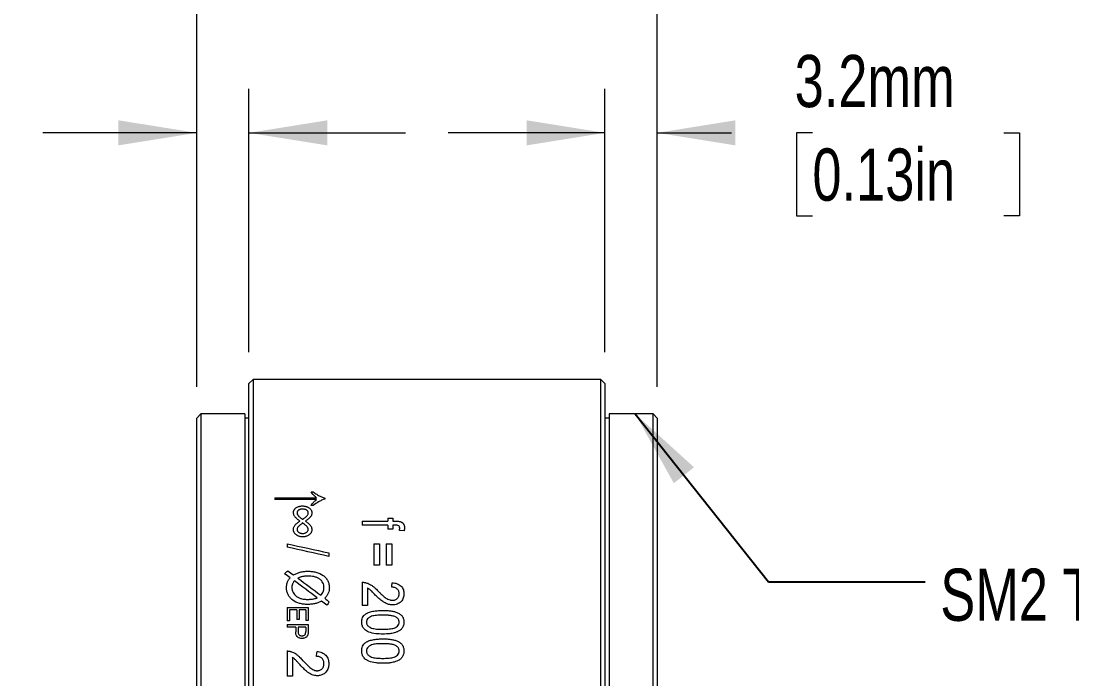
# Model space of a CAD drawing. Header units: millimetres. Extents: x 2 to 278, y 1 to 215.
# Drawn here: x 128.53 to 171.14, y 115.37 to 142.05 of the extents above; entities that cross this region are included whole.
import ezdxf

# ---------------------------------------------------------------- set-up
doc = ezdxf.new("R2010")
doc.units = ezdxf.units.MM
doc.styles.add('SLDTEXTSTYLE0', font='TXT', dxfattribs={"width": 0.75})
doc.dimstyles.new('SLDDIMSTYLE2', dxfattribs={"dimtxt": 2.116667, "dimasz": 3.175, "dimexe": 0, "dimexo": 0.0625, "dimgap": 0.529167, "dimtad": 0, "dimtih": 1, "dimtoh": 1, "dimdec": 1, "dimlfac": 1.5, "dimrnd": 1e-09, "dimzin": 12, "dimdsep": 46, "dimtxsty": 'SLDTEXTSTYLE0', "dimsah": 1, "dimcen": 0.09, "dimadec": 0, "dimazin": 3, "dimtfac": 1, "dimtdec": 1, "dimtmove": 0, "dimatfit": 0, "dimfxl": 1, "dimfrac": 2, "dimtolj": 1, "dimtzin": 12, "dimarcsym": 0})
doc.dimstyles.new('SLDDIMSTYLE3', dxfattribs={"dimtxt": 2.116667, "dimasz": 3.175, "dimexe": 0, "dimexo": 0.0625, "dimgap": 0.529167, "dimtad": 0, "dimtih": 1, "dimtoh": 1, "dimdec": 1, "dimlfac": 1.5, "dimrnd": 1e-09, "dimzin": 4, "dimdsep": 46, "dimtxsty": 'SLDTEXTSTYLE0', "dimsah": 1, "dimcen": 0.09, "dimadec": 0, "dimazin": 1, "dimtfac": 1, "dimtdec": 1, "dimtmove": 0, "dimatfit": 0, "dimfxl": 1, "dimfrac": 2, "dimtolj": 1, "dimtzin": 12, "dimarcsym": 0})
doc.dimstyles.new('SLDDIMSTYLE4', dxfattribs={"dimtxt": 0.18, "dimasz": 3.175, "dimexe": 0, "dimexo": 0.0625, "dimgap": 0, "dimtad": 0, "dimtih": 1, "dimtoh": 1, "dimdec": 0, "dimrnd": 1e-09, "dimzin": 0, "dimdsep": 46, "dimtxsty": 'Standard', "dimsah": 1, "dimcen": 0.09, "dimadec": 0, "dimazin": 0, "dimtfac": 3.175, "dimtdec": 0, "dimtofl": 0, "dimtmove": 0, "dimatfit": 3, "dimfxl": 1, "dimfrac": 2, "dimtolj": 1, "dimtzin": 0, "dimarcsym": 0})

# ---------------------------------------------------------------- blocks, each defined once
blk = doc.blocks.new('_D_3')
at = {"color": 7, "linetype": 'Continuous', "lineweight": 18}
for p, q in [((135.656, 127.223), (135.656, 139.297)), ((137.773, 128.62), (137.773, 139.297)), ((118.385, 137.519), (117.741, 137.519)), ((117.741, 137.519), (117.741, 134.156)), ((126.142, 137.519), (126.786, 137.519)), ((126.786, 137.519), (126.786, 134.156)), ((135.656, 137.519), (129.419, 137.519)), ((137.773, 137.519), (144.123, 137.519)), ((117.741, 134.156), (118.385, 134.156)), ((126.786, 134.156), (126.142, 134.156))]:
    blk.add_line(p, q, dxfattribs=at)
for points in [[(135.656, 137.519), (132.481, 138.027), (132.481, 137.011)], [(137.773, 137.519), (140.948, 137.011), (140.948, 138.027)]]:
    blk.add_solid(points, dxfattribs=at)
at = {"color": 7, "linetype": 'Continuous', "lineweight": 18, "char_height": 2.1167, "attachment_point": 1, "style": 'SLDTEXTSTYLE0'}
for s, insert in [('3.2mm', (117.663, 140.677)), ('0.13in', (118.385, 136.884))]:
    blk.add_mtext(s, dxfattribs=dict(at, insert=insert))
blk = doc.blocks.new('_D_4')
at = {"color": 7, "linetype": 'Continuous', "lineweight": 18}
for p, q in [((152.206, 128.62), (152.206, 139.297)), ((154.323, 127.223), (154.323, 139.297)), ((152.206, 137.519), (145.856, 137.519)), ((154.323, 137.519), (157.34, 137.519)), ((160.617, 137.519), (159.974, 137.519)), ((159.974, 137.519), (159.974, 134.156)), ((168.375, 137.519), (169.018, 137.519)), ((169.018, 137.519), (169.018, 134.156)), ((159.974, 134.156), (160.617, 134.156)), ((169.018, 134.156), (168.375, 134.156))]:
    blk.add_line(p, q, dxfattribs=at)
for points in [[(152.206, 137.519), (149.031, 138.027), (149.031, 137.011)], [(154.323, 137.519), (157.498, 137.011), (157.498, 138.027)]]:
    blk.add_solid(points, dxfattribs=at)
at = {"color": 7, "linetype": 'Continuous', "lineweight": 18, "char_height": 2.1167, "attachment_point": 1, "style": 'SLDTEXTSTYLE0'}
for s, insert in [('3.2mm', (159.896, 140.677)), ('0.13in', (160.617, 136.884))]:
    blk.add_mtext(s, dxfattribs=dict(at, insert=insert))
blk = doc.blocks.new('_D_5')
at = {"color": 7, "linetype": 'Continuous', "lineweight": 18}
for p, q in [((135.656, 127.223), (135.656, 151.297)), ((154.323, 127.223), (154.323, 151.297)), ((135.656, 149.519), (129.306, 149.519)), ((141.111, 149.519), (140.467, 149.519)), ((140.467, 149.519), (140.467, 146.156)), ((148.868, 149.519), (149.512, 149.519)), ((149.512, 149.519), (149.512, 146.156)), ((154.323, 149.519), (160.673, 149.519)), ((140.467, 146.156), (141.111, 146.156)), ((149.512, 146.156), (148.868, 146.156))]:
    blk.add_line(p, q, dxfattribs=at)
for points in [[(135.656, 149.519), (132.481, 150.027), (132.481, 149.011)], [(154.323, 149.519), (157.498, 149.011), (157.498, 150.027)]]:
    blk.add_solid(points, dxfattribs=at)
at = {"color": 7, "linetype": 'Continuous', "lineweight": 18, "char_height": 2.1167, "attachment_point": 1, "style": 'SLDTEXTSTYLE0'}
for s, insert in [('28.0mm', (139.608, 152.677)), ('1.10in', (141.111, 148.884))]:
    blk.add_mtext(s, dxfattribs=dict(at, insert=insert))

msp = doc.modelspace()

# ---------------------------------------------------------------- linework, layer by layer
at = {"color": 7, "linetype": 'Continuous', "lineweight": 18}
for p, q in [((137.942, 127.519), (137.773, 127.35)), ((152.037, 127.519), (137.942, 127.519)), ((137.942, 127.519), (137.942, 90.266)), ((152.206, 127.35), (152.037, 127.519)), ((152.037, 90.266), (152.037, 127.519)), ((137.773, 90.435), (137.773, 127.35)), ((152.206, 127.35), (152.206, 90.435)), ((135.826, 126.122), (135.656, 125.953)), ((137.604, 126.122), (135.826, 126.122)), ((135.826, 126.122), (135.826, 91.663)), ((137.604, 126.122), (137.604, 91.663)), ((154.154, 126.122), (152.376, 126.122)), ((152.376, 126.122), (152.376, 91.663)), ((154.323, 125.953), (154.154, 126.122)), ((154.154, 91.663), (154.154, 126.122)), ((135.656, 91.832), (135.656, 125.953)), ((137.773, 125.953), (137.604, 125.953)), ((152.376, 125.953), (152.206, 125.953)), ((154.323, 125.953), (154.323, 91.832)), ((138.826, 122.725), (140.513, 122.725)), ((138.826, 122.725), (138.826, 122.647)), ((140.29, 122.959), (140.377, 122.959)), ((140.513, 122.647), (138.826, 122.647)), ((140.376, 122.406), (140.288, 122.406)), ((140.85, 122.707), (140.85, 122.671)), ((143.407, 121.897), (143.602, 121.897)), ((143.407, 121.897), (143.407, 121.772)), ((143.602, 121.897), (143.602, 121.772)), ((142.365, 121.772), (143.407, 121.772)), ((142.365, 121.772), (142.365, 121.614)), ((143.407, 121.614), (142.365, 121.614)), ((143.407, 121.614), (143.407, 121.455)), ((143.602, 121.455), (143.407, 121.455)), ((143.602, 121.772), (143.728, 121.772)), ((143.602, 121.614), (143.602, 121.455)), ((143.707, 121.614), (143.602, 121.614)), ((144.059, 121.376), (143.874, 121.399)), ((139.317, 120.857), (139.317, 120.719)), ((142.842, 120.857), (143.06, 120.857)), ((142.842, 120.857), (142.842, 119.988)), ((143.06, 120.857), (143.06, 119.988)), ((143.342, 120.857), (143.559, 120.857)), ((143.342, 120.857), (143.342, 119.988)), ((143.559, 120.857), (143.559, 119.988)), ((141.01, 120.487), (141.01, 120.346)), ((143.06, 119.988), (142.842, 119.988)), ((143.559, 119.988), (143.342, 119.988)), ((142.365, 119.296), (142.365, 118.36)), ((142.582, 119.064), (142.582, 118.36)), ((139.317, 118.277), (140.173, 118.277)), ((139.317, 118.277), (139.317, 117.731)), ((139.416, 118.172), (139.416, 117.731)), ((139.712, 118.172), (139.416, 118.172)), ((139.712, 118.172), (139.712, 117.78)), ((139.811, 118.172), (139.811, 117.78)), ((140.074, 118.172), (139.811, 118.172)), ((140.074, 118.172), (140.074, 117.751)), ((140.173, 118.277), (140.173, 117.751)), ((142.582, 118.36), (142.365, 118.36)), ((139.416, 117.731), (139.317, 117.731)), ((139.811, 117.78), (139.712, 117.78)), ((140.173, 117.751), (140.074, 117.751)), ((139.317, 117.586), (140.173, 117.586)), ((139.317, 117.586), (139.317, 117.479)), ((139.668, 117.479), (139.317, 117.479)), ((139.668, 117.479), (139.668, 117.293)), ((139.767, 117.479), (139.767, 117.295)), ((140.074, 117.479), (139.767, 117.479)), ((140.074, 117.479), (140.074, 117.297)), ((140.173, 117.586), (140.173, 117.307)), ((139.317, 116.51), (139.317, 115.487)), ((139.534, 116.255), (139.534, 115.487)), ((139.534, 115.487), (139.317, 115.487))]:
    msp.add_line(p, q, dxfattribs=at)
for points, knots in [([(140.513, 122.725), (140.487, 122.747), (140.444, 122.784), (140.387, 122.837), (140.34, 122.894), (140.309, 122.935), (140.29, 122.959)], [0, 0, 0, 0, 0.302431, 0.499987, 0.701489, 1, 1, 1, 1]), ([(140.377, 122.959), (140.4, 122.943), (140.447, 122.91), (140.519, 122.863), (140.606, 122.809), (140.694, 122.765), (140.781, 122.729), (140.827, 122.714), (140.85, 122.707)], [0, 0, 0, 0, 0.168983, 0.333397, 0.50008, 0.750001, 0.874997, 1, 1, 1, 1]), ([(139.663, 122.298), (139.654, 122.291), (139.635, 122.276), (139.612, 122.25), (139.594, 122.222), (139.58, 122.192), (139.574, 122.171), (139.571, 122.16)], [0, 0, 0, 0, 0.193757, 0.387627, 0.584701, 0.787929, 1, 1, 1, 1]), ([(139.888, 122.376), (139.874, 122.374), (139.845, 122.371), (139.804, 122.362), (139.759, 122.349), (139.71, 122.329), (139.679, 122.309), (139.663, 122.298)], [0, 0, 0, 0, 0.174492, 0.340674, 0.500236, 0.74815, 1, 1, 1, 1]), ([(139.989, 122.378), (139.982, 122.378), (139.965, 122.379), (139.939, 122.378), (139.912, 122.378), (139.896, 122.377), (139.888, 122.376)], [0, 0, 0, 0, 0.2164431, 0.4999937, 0.7801413, 1, 1, 1, 1]), ([(140.218, 122.304), (140.205, 122.312), (140.18, 122.328), (140.137, 122.347), (140.09, 122.362), (140.041, 122.372), (140.007, 122.376), (139.989, 122.378)], [0, 0, 0, 0, 0.201732, 0.398986, 0.59537, 0.79454, 1, 1, 1, 1]), ([(140.335, 122.129), (140.333, 122.143), (140.328, 122.17), (140.311, 122.207), (140.287, 122.243), (140.257, 122.275), (140.231, 122.294), (140.218, 122.304)], [0, 0, 0, 0, 0.206652, 0.405974, 0.601893, 0.79854, 1, 1, 1, 1]), ([(140.288, 122.406), (140.303, 122.428), (140.333, 122.471), (140.382, 122.53), (140.429, 122.578), (140.471, 122.616), (140.499, 122.637), (140.513, 122.647)], [0, 0, 0, 0, 0.25002, 0.500018, 0.700007, 0.850015, 1, 1, 1, 1]), ([(140.85, 122.671), (140.827, 122.663), (140.781, 122.648), (140.693, 122.611), (140.55, 122.537), (140.446, 122.458), (140.376, 122.406)], [0, 0, 0, 0, 0.125049, 0.250082, 0.500056, 1, 1, 1, 1]), ([(139.571, 122.16), (139.57, 122.155), (139.569, 122.144), (139.568, 122.126), (139.567, 122.109), (139.568, 122.097), (139.569, 122.092)], [0, 0, 0, 0, 0.213683, 0.499991, 0.777753, 1, 1, 1, 1]), ([(139.569, 122.092), (139.571, 122.079), (139.576, 122.053), (139.591, 122.014), (139.617, 121.972), (139.655, 121.926), (139.691, 121.894), (139.71, 121.877)], [0, 0, 0, 0, 0.165121, 0.330908, 0.499966, 0.735956, 1, 1, 1, 1]), ([(139.71, 121.877), (139.723, 121.867), (139.753, 121.842), (139.784, 121.819), (139.802, 121.806)], [0, 0, 0, 0, 0.445869, 1, 1, 1, 1]), ([(139.746, 122.183), (139.742, 122.177), (139.734, 122.165), (139.727, 122.145), (139.723, 122.125), (139.723, 122.112), (139.723, 122.105)], [0, 0, 0, 0, 0.25694, 0.49994, 0.737622, 1, 1, 1, 1]), ([(139.723, 122.105), (139.724, 122.097), (139.725, 122.081), (139.732, 122.059), (139.743, 122.037), (139.752, 122.023), (139.757, 122.015)], [0, 0, 0, 0, 0.2546871, 0.4999421, 0.7376953, 1, 1, 1, 1]), ([(139.785, 122.22), (139.778, 122.215), (139.762, 122.204), (139.752, 122.19), (139.746, 122.183)], [0, 0, 0, 0, 0.5000507, 1, 1, 1, 1]), ([(139.757, 122.015), (139.763, 122.007), (139.775, 121.992), (139.804, 121.962), (139.828, 121.941), (139.845, 121.927)], [0, 0, 0, 0, 0.247908, 0.500015, 1, 1, 1, 1]), ([(139.929, 122.265), (139.915, 122.264), (139.888, 122.262), (139.85, 122.253), (139.815, 122.239), (139.795, 122.227), (139.785, 122.22)], [0, 0, 0, 0, 0.260122, 0.500106, 0.745616, 1, 1, 1, 1]), ([(139.845, 121.927), (139.852, 121.922), (139.869, 121.909), (139.899, 121.887), (139.926, 121.866), (139.945, 121.855), (139.951, 121.851)], [0, 0, 0, 0, 0.20387, 0.500143, 0.855779, 1, 1, 1, 1]), ([(140.17, 122.157), (140.165, 122.165), (140.155, 122.182), (140.134, 122.205), (140.108, 122.225), (140.067, 122.246), (140.007, 122.265), (139.955, 122.265), (139.929, 122.265)], [0, 0, 0, 0, 0.127337, 0.250795, 0.374065, 0.500853, 0.749046, 1, 1, 1, 1]), ([(139.951, 121.851), (139.956, 121.855), (139.975, 121.867), (140.011, 121.894), (140.042, 121.917), (140.06, 121.931)], [0, 0, 0, 0, 0.134944, 0.49997, 1, 1, 1, 1]), ([(140.06, 121.931), (140.074, 121.942), (140.101, 121.964), (140.137, 121.999), (140.165, 122.036), (140.174, 122.064), (140.178, 122.078)], [0, 0, 0, 0, 0.268278, 0.500392, 0.76157, 1, 1, 1, 1]), ([(140.104, 121.809), (140.124, 121.823), (140.159, 121.849), (140.193, 121.876), (140.207, 121.888)], [0, 0, 0, 0, 0.562925, 1, 1, 1, 1]), ([(140.18, 122.108), (140.18, 122.117), (140.18, 122.133), (140.173, 122.149), (140.17, 122.157)], [0, 0, 0, 0, 0.500126, 1, 1, 1, 1]), ([(140.207, 121.888), (140.223, 121.902), (140.252, 121.928), (140.289, 121.971), (140.318, 122.016), (140.328, 122.049), (140.333, 122.065)], [0, 0, 0, 0, 0.264826, 0.500198, 0.753853, 1, 1, 1, 1]), ([(140.333, 122.065), (140.334, 122.069), (140.335, 122.08), (140.336, 122.097), (140.336, 122.114), (140.336, 122.125), (140.335, 122.129)], [0, 0, 0, 0, 0.213721, 0.499991, 0.78113, 1, 1, 1, 1]), ([(139.568, 121.486), (139.567, 121.479), (139.565, 121.464), (139.565, 121.45), (139.565, 121.443)], [0, 0, 0, 0, 0.499735, 1, 1, 1, 1]), ([(139.565, 121.443), (139.565, 121.437), (139.565, 121.422), (139.567, 121.408), (139.568, 121.399)], [0, 0, 0, 0, 0.40024, 1, 1, 1, 1]), ([(139.696, 121.668), (139.68, 121.654), (139.651, 121.627), (139.613, 121.583), (139.584, 121.537), (139.573, 121.503), (139.568, 121.486)], [0, 0, 0, 0, 0.265555, 0.500189, 0.752324, 1, 1, 1, 1]), ([(139.795, 121.745), (139.776, 121.73), (139.742, 121.706), (139.71, 121.679), (139.696, 121.668)], [0, 0, 0, 0, 0.565884, 1, 1, 1, 1]), ([(139.806, 121.589), (139.796, 121.579), (139.776, 121.56), (139.753, 121.53), (139.732, 121.494), (139.718, 121.449), (139.727, 121.415), (139.731, 121.398)], [0, 0, 0, 0, 0.181786, 0.347977, 0.500811, 0.752796, 1, 1, 1, 1]), ([(139.912, 121.672), (139.894, 121.658), (139.866, 121.638), (139.831, 121.61), (139.814, 121.596), (139.806, 121.589)], [0, 0, 0, 0, 0.5000357, 0.7609559, 1, 1, 1, 1]), ([(140.083, 121.598), (140.07, 121.608), (140.042, 121.633), (140.011, 121.656), (139.993, 121.669)], [0, 0, 0, 0, 0.437716, 1, 1, 1, 1]), ([(140.174, 121.45), (140.172, 121.459), (140.169, 121.477), (140.158, 121.503), (140.142, 121.532), (140.117, 121.564), (140.095, 121.586), (140.083, 121.598)], [0, 0, 0, 0, 0.162634, 0.328459, 0.499931, 0.73499, 1, 1, 1, 1]), ([(140.191, 121.676), (140.178, 121.687), (140.148, 121.712), (140.117, 121.735), (140.099, 121.748)], [0, 0, 0, 0, 0.438477, 1, 1, 1, 1]), ([(140.173, 121.419), (140.174, 121.424), (140.175, 121.435), (140.174, 121.445), (140.174, 121.45)], [0, 0, 0, 0, 0.499971, 1, 1, 1, 1]), ([(140.332, 121.458), (140.329, 121.471), (140.324, 121.498), (140.308, 121.538), (140.283, 121.58), (140.245, 121.628), (140.21, 121.659), (140.191, 121.676)], [0, 0, 0, 0, 0.165722, 0.331543, 0.499963, 0.735254, 1, 1, 1, 1]), ([(140.331, 121.392), (140.332, 121.403), (140.334, 121.425), (140.332, 121.447), (140.332, 121.458)], [0, 0, 0, 0, 0.499998, 1, 1, 1, 1]), ([(143.884, 121.489), (143.884, 121.497), (143.884, 121.515), (143.876, 121.55), (143.851, 121.594), (143.791, 121.609), (143.743, 121.614), (143.719, 121.614), (143.707, 121.614)], [0, 0, 0, 0, 0.125846, 0.251594, 0.499707, 0.748382, 0.874149, 1, 1, 1, 1]), ([(143.728, 121.772), (143.758, 121.772), (143.803, 121.771), (143.862, 121.765), (143.891, 121.759), (143.905, 121.755)], [0, 0, 0, 0, 0.500019, 0.750056, 1, 1, 1, 1]), ([(143.874, 121.399), (143.877, 121.414), (143.883, 121.444), (143.884, 121.474), (143.884, 121.489)], [0, 0, 0, 0, 0.500006, 1, 1, 1, 1]), ([(143.905, 121.755), (143.92, 121.75), (143.95, 121.74), (144, 121.709), (144.049, 121.66), (144.071, 121.602), (144.079, 121.554), (144.08, 121.53), (144.08, 121.518)], [0, 0, 0, 0, 0.125168, 0.250267, 0.499724, 0.749467, 0.874709, 1, 1, 1, 1]), ([(144.08, 121.518), (144.08, 121.506), (144.079, 121.482), (144.073, 121.435), (144.064, 121.399), (144.059, 121.376)], [0, 0, 0, 0, 0.250038, 0.50007, 1, 1, 1, 1]), ([(139.568, 121.399), (139.57, 121.388), (139.576, 121.367), (139.589, 121.336), (139.608, 121.302), (139.638, 121.266), (139.668, 121.242), (139.683, 121.23)], [0, 0, 0, 0, 0.1737782, 0.3399108, 0.5001717, 0.745019, 1, 1, 1, 1]), ([(139.683, 121.23), (139.693, 121.223), (139.712, 121.21), (139.745, 121.193), (139.784, 121.176), (139.833, 121.161), (139.872, 121.155), (139.892, 121.152)], [0, 0, 0, 0, 0.170416, 0.336519, 0.500108, 0.743545, 1, 1, 1, 1]), ([(139.731, 121.398), (139.734, 121.391), (139.739, 121.377), (139.752, 121.358), (139.769, 121.34), (139.782, 121.33), (139.789, 121.324)], [0, 0, 0, 0, 0.256159, 0.49995, 0.739589, 1, 1, 1, 1]), ([(139.789, 121.324), (139.797, 121.319), (139.813, 121.308), (139.839, 121.294), (139.869, 121.284), (139.89, 121.28), (139.901, 121.278)], [0, 0, 0, 0, 0.259113, 0.499984, 0.739587, 1, 1, 1, 1]), ([(139.892, 121.152), (139.899, 121.151), (139.916, 121.15), (139.943, 121.149), (139.97, 121.149), (139.987, 121.15), (139.994, 121.15)], [0, 0, 0, 0, 0.214429, 0.499979, 0.772333, 1, 1, 1, 1]), ([(139.901, 121.278), (139.906, 121.277), (139.919, 121.275), (139.939, 121.274), (139.959, 121.274), (139.972, 121.275), (139.978, 121.275)], [0, 0, 0, 0, 0.2280699, 0.4999725, 0.7658936, 1, 1, 1, 1]), ([(139.978, 121.275), (139.993, 121.277), (140.023, 121.281), (140.064, 121.293), (140.1, 121.311), (140.119, 121.327), (140.129, 121.335)], [0, 0, 0, 0, 0.263962, 0.51222, 0.754188, 1, 1, 1, 1]), ([(139.994, 121.15), (140.007, 121.152), (140.031, 121.154), (140.065, 121.16), (140.099, 121.168), (140.121, 121.176), (140.132, 121.179)], [0, 0, 0, 0, 0.259273, 0.500015, 0.744228, 1, 1, 1, 1]), ([(140.129, 121.335), (140.135, 121.341), (140.147, 121.354), (140.159, 121.374), (140.169, 121.396), (140.172, 121.411), (140.173, 121.419)], [0, 0, 0, 0, 0.247494, 0.493324, 0.742542, 1, 1, 1, 1]), ([(140.132, 121.179), (140.15, 121.186), (140.184, 121.2), (140.213, 121.22), (140.228, 121.23)], [0, 0, 0, 0, 0.50473, 1, 1, 1, 1]), ([(140.228, 121.23), (140.239, 121.239), (140.261, 121.256), (140.287, 121.287), (140.308, 121.32), (140.323, 121.355), (140.328, 121.38), (140.331, 121.392)], [0, 0, 0, 0, 0.197887, 0.393124, 0.589468, 0.790614, 1, 1, 1, 1]), ([(139.575, 119.593), (139.597, 119.604), (139.641, 119.627), (139.709, 119.658), (139.779, 119.686), (139.875, 119.717), (139.977, 119.734), (140.081, 119.741), (140.133, 119.742), (140.158, 119.742)], [0, 0, 0, 0, 0.125066, 0.250125, 0.375161, 0.500163, 0.749896, 0.874937, 1, 1, 1, 1]), ([(140.158, 119.742), (140.186, 119.742), (140.242, 119.741), (140.352, 119.732), (140.542, 119.697), (140.744, 119.612), (140.894, 119.476), (140.975, 119.355), (141.015, 119.243), (141.03, 119.151), (141.031, 119.105), (141.032, 119.081)], [0, 0, 0, 0, 0.062662, 0.12532, 0.250503, 0.499486, 0.621916, 0.74959, 0.8747, 0.937344, 1, 1, 1, 1]), ([(139.332, 119.296), (139.339, 119.312), (139.352, 119.345), (139.388, 119.408), (139.42, 119.453), (139.442, 119.482)], [0, 0, 0, 0, 0.250013, 0.500018, 1, 1, 1, 1]), ([(139.614, 119.356), (139.606, 119.347), (139.593, 119.33), (139.569, 119.297), (139.557, 119.271), (139.549, 119.253)], [0, 0, 0, 0, 0.2985258, 0.5002328, 1, 1, 1, 1]), ([(139.937, 119.527), (139.921, 119.523), (139.889, 119.516), (139.827, 119.495), (139.783, 119.476), (139.754, 119.463)], [0, 0, 0, 0, 0.250006, 0.499998, 1, 1, 1, 1]), ([(140.164, 119.547), (140.125, 119.546), (140.068, 119.545), (139.993, 119.537), (139.955, 119.53), (139.937, 119.527)], [0, 0, 0, 0, 0.499962, 0.749966, 1, 1, 1, 1]), ([(140.815, 119.076), (140.814, 119.093), (140.813, 119.127), (140.802, 119.194), (140.773, 119.276), (140.711, 119.364), (140.628, 119.438), (140.524, 119.493), (140.408, 119.527), (140.306, 119.541), (140.225, 119.547), (140.184, 119.547), (140.164, 119.547)], [0, 0, 0, 0, 0.062585, 0.125147, 0.250087, 0.375002, 0.499902, 0.620206, 0.749748, 0.874831, 0.93741, 1, 1, 1, 1]), ([(139.295, 119.061), (139.296, 119.081), (139.296, 119.121), (139.303, 119.18), (139.314, 119.239), (139.326, 119.277), (139.332, 119.296)], [0, 0, 0, 0, 0.25003, 0.5000217, 0.7499923, 1, 1, 1, 1]), ([(140.146, 118.398), (140.119, 118.398), (140.065, 118.399), (139.958, 118.409), (139.773, 118.445), (139.578, 118.534), (139.433, 118.671), (139.355, 118.793), (139.314, 118.903), (139.298, 118.993), (139.296, 119.039), (139.295, 119.061)], [0, 0, 0, 0, 0.0626638, 0.1253228, 0.2505122, 0.4994491, 0.6213966, 0.7495673, 0.8747025, 0.9373482, 1, 1, 1, 1]), ([(139.549, 119.253), (139.543, 119.239), (139.531, 119.212), (139.52, 119.168), (139.514, 119.124), (139.513, 119.095), (139.512, 119.08)], [0, 0, 0, 0, 0.250017, 0.499979, 0.749961, 1, 1, 1, 1]), ([(139.512, 119.08), (139.513, 119.063), (139.514, 119.03), (139.525, 118.963), (139.555, 118.881), (139.618, 118.793), (139.701, 118.719), (139.802, 118.662), (139.916, 118.625), (140.016, 118.609), (140.096, 118.603), (140.137, 118.602), (140.157, 118.602)], [0, 0, 0, 0, 0.062585, 0.125149, 0.250055, 0.374929, 0.499871, 0.621767, 0.749766, 0.87483, 0.937409, 1, 1, 1, 1]), ([(140.685, 118.772), (140.704, 118.795), (140.742, 118.84), (140.787, 118.913), (140.807, 118.98), (140.814, 119.035), (140.815, 119.062), (140.815, 119.076)], [0, 0, 0, 0, 0.250139, 0.500106, 0.749826, 0.874898, 1, 1, 1, 1]), ([(141.032, 119.081), (141.031, 119.062), (141.03, 119.023), (141.021, 118.946), (140.994, 118.85), (140.941, 118.762), (140.891, 118.696), (140.863, 118.664), (140.85, 118.648)], [0, 0, 0, 0, 0.125097, 0.250161, 0.499962, 0.74982, 0.8749, 1, 1, 1, 1]), ([(142.365, 119.296), (142.378, 119.297), (142.403, 119.297), (142.441, 119.293), (142.479, 119.287), (142.503, 119.281), (142.515, 119.278)], [0, 0, 0, 0, 0.25003, 0.500013, 0.749983, 1, 1, 1, 1]), ([(142.515, 119.278), (142.54, 119.27), (142.589, 119.255), (142.666, 119.22), (142.731, 119.183), (142.804, 119.132), (142.869, 119.079), (142.939, 119.013), (142.979, 118.972), (142.998, 118.951)], [0, 0, 0, 0, 0.1249927, 0.2499841, 0.416601, 0.4999553, 0.6999219, 0.8499581, 1, 1, 1, 1]), ([(142.896, 118.78), (142.871, 118.805), (142.822, 118.856), (142.759, 118.92), (142.708, 118.969), (142.669, 119.004), (142.628, 119.035), (142.597, 119.054), (142.582, 119.064)], [0, 0, 0, 0, 0.250016, 0.500033, 0.647448, 0.750037, 0.875, 1, 1, 1, 1]), ([(142.998, 118.951), (143.031, 118.918), (143.114, 118.836), (143.223, 118.737), (143.327, 118.657), (143.405, 118.609), (143.479, 118.581), (143.541, 118.567), (143.573, 118.566), (143.589, 118.565)], [0, 0, 0, 0, 0.200107, 0.500191, 0.625228, 0.75019, 0.875039, 0.937527, 1, 1, 1, 1]), ([(143.863, 118.828), (143.862, 118.845), (143.86, 118.88), (143.843, 118.949), (143.801, 119.012), (143.738, 119.058), (143.682, 119.082), (143.621, 119.095), (143.58, 119.097), (143.559, 119.098)], [0, 0, 0, 0, 0.125322, 0.250555, 0.499425, 0.623576, 0.749504, 0.874685, 1, 1, 1, 1]), ([(143.581, 119.278), (143.614, 119.275), (143.681, 119.268), (143.778, 119.242), (143.866, 119.2), (143.966, 119.124), (144.029, 119.02), (144.055, 118.909), (144.057, 118.852), (144.058, 118.824)], [0, 0, 0, 0, 0.125282, 0.250492, 0.375597, 0.500626, 0.749478, 0.87471, 1, 1, 1, 1]), ([(140.157, 118.602), (140.176, 118.602), (140.213, 118.603), (140.279, 118.607), (140.358, 118.615), (140.434, 118.63), (140.496, 118.648), (140.526, 118.66), (140.541, 118.665)], [0, 0, 0, 0, 0.142893, 0.285779, 0.500063, 0.749965, 0.87498, 1, 1, 1, 1]), ([(140.715, 118.534), (140.695, 118.523), (140.655, 118.503), (140.593, 118.476), (140.53, 118.451), (140.486, 118.439), (140.463, 118.433)], [0, 0, 0, 0, 0.2500316, 0.5000388, 0.7500296, 1, 1, 1, 1]), ([(143.591, 118.379), (143.573, 118.379), (143.537, 118.38), (143.465, 118.39), (143.38, 118.413), (143.285, 118.457), (143.167, 118.53), (143.063, 118.619), (142.966, 118.71), (142.919, 118.757), (142.896, 118.78)], [0, 0, 0, 0, 0.062529, 0.125042, 0.249923, 0.36732, 0.499883, 0.749835, 0.874916, 1, 1, 1, 1]), ([(143.589, 118.565), (143.598, 118.565), (143.618, 118.566), (143.656, 118.571), (143.72, 118.589), (143.782, 118.631), (143.826, 118.685), (143.848, 118.731), (143.861, 118.779), (143.862, 118.811), (143.863, 118.828)], [0, 0, 0, 0, 0.062669, 0.125324, 0.250348, 0.499228, 0.624335, 0.749491, 0.874718, 1, 1, 1, 1]), ([(144.058, 118.824), (144.058, 118.805), (144.057, 118.777), (144.05, 118.722), (144.034, 118.658), (143.997, 118.58), (143.922, 118.488), (143.815, 118.417), (143.705, 118.388), (143.64, 118.38), (143.607, 118.379), (143.591, 118.379)], [0, 0, 0, 0, 0.083556, 0.125337, 0.250566, 0.37762, 0.500845, 0.749606, 0.874686, 0.937335, 1, 1, 1, 1]), ([(140.463, 118.433), (140.437, 118.427), (140.386, 118.415), (140.306, 118.405), (140.226, 118.399), (140.173, 118.398), (140.146, 118.398)], [0, 0, 0, 0, 0.250011, 0.499983, 0.749972, 1, 1, 1, 1]), ([(142.506, 118.011), (142.531, 118.026), (142.581, 118.055), (142.664, 118.086), (142.75, 118.111), (142.867, 118.134), (143.019, 118.151), (143.14, 118.153), (143.2, 118.154)], [0, 0, 0, 0, 0.124967, 0.249956, 0.36913, 0.499967, 0.749938, 1, 1, 1, 1]), ([(143.2, 118.154), (143.248, 118.153), (143.344, 118.152), (143.49, 118.14), (143.632, 118.118), (143.771, 118.077), (143.894, 118.015), (143.993, 117.922), (144.039, 117.825), (144.056, 117.743), (144.058, 117.7), (144.058, 117.679)], [0, 0, 0, 0, 0.125213, 0.250405, 0.383987, 0.500651, 0.631942, 0.750227, 0.874851, 0.937417, 1, 1, 1, 1]), ([(142.343, 117.679), (142.344, 117.695), (142.345, 117.726), (142.353, 117.788), (142.377, 117.864), (142.422, 117.932), (142.466, 117.98), (142.493, 118), (142.506, 118.011)], [0, 0, 0, 0, 0.125149, 0.250256, 0.500117, 0.749804, 0.874877, 1, 1, 1, 1]), ([(143.2, 117.197), (143.152, 117.197), (143.056, 117.199), (142.866, 117.214), (142.686, 117.251), (142.543, 117.321), (142.468, 117.375), (142.401, 117.448), (142.362, 117.532), (142.345, 117.616), (142.344, 117.658), (142.343, 117.679)], [0, 0, 0, 0, 0.125222, 0.250429, 0.500073, 0.600111, 0.67515, 0.750174, 0.874838, 0.937412, 1, 1, 1, 1]), ([(143.201, 117.965), (143.166, 117.965), (143.097, 117.964), (142.96, 117.958), (142.823, 117.942), (142.692, 117.904), (142.61, 117.846), (142.561, 117.783), (142.541, 117.725), (142.539, 117.694), (142.539, 117.679)], [0, 0, 0, 0, 0.125248, 0.250486, 0.500655, 0.625638, 0.750376, 0.874921, 0.937437, 1, 1, 1, 1]), ([(142.539, 117.679), (142.539, 117.664), (142.541, 117.634), (142.557, 117.59), (142.58, 117.549), (142.624, 117.502), (142.692, 117.453), (142.824, 117.414), (142.96, 117.398), (143.097, 117.391), (143.166, 117.391), (143.201, 117.391)], [0, 0, 0, 0, 0.062533, 0.125005, 0.187504, 0.250019, 0.374697, 0.49961, 0.749645, 0.874817, 1, 1, 1, 1]), ([(144.058, 117.679), (144.057, 117.658), (144.056, 117.616), (144.038, 117.532), (143.992, 117.433), (143.893, 117.337), (143.773, 117.281), (143.665, 117.246), (143.572, 117.224), (143.492, 117.211), (143.415, 117.204), (143.32, 117.198), (143.248, 117.197), (143.2, 117.197)], [0, 0, 0, 0, 0.062586, 0.12514, 0.249851, 0.374359, 0.499262, 0.599384, 0.674492, 0.749599, 0.8122, 0.874798, 1, 1, 1, 1]), ([(143.747, 117.879), (143.726, 117.889), (143.686, 117.91), (143.596, 117.934), (143.481, 117.953), (143.341, 117.963), (143.247, 117.964), (143.201, 117.965)], [0, 0, 0, 0, 0.124919, 0.249924, 0.499825, 0.749887, 1, 1, 1, 1]), ([(143.201, 117.391), (143.235, 117.391), (143.304, 117.391), (143.442, 117.399), (143.579, 117.414), (143.71, 117.454), (143.793, 117.512), (143.842, 117.577), (143.86, 117.636), (143.862, 117.666), (143.863, 117.681)], [0, 0, 0, 0, 0.1252605, 0.2505133, 0.5006988, 0.6256661, 0.7504162, 0.8748986, 0.9374343, 1, 1, 1, 1]), ([(143.863, 117.681), (143.863, 117.691), (143.862, 117.71), (143.855, 117.748), (143.835, 117.794), (143.798, 117.842), (143.764, 117.867), (143.747, 117.879)], [0, 0, 0, 0, 0.1251937, 0.2503258, 0.5000419, 0.7498785, 1, 1, 1, 1]), ([(139.927, 117.018), (139.908, 117.019), (139.87, 117.021), (139.814, 117.035), (139.764, 117.061), (139.706, 117.107), (139.68, 117.174), (139.669, 117.241), (139.668, 117.275), (139.668, 117.293)], [0, 0, 0, 0, 0.1252705, 0.2504618, 0.3756267, 0.5006269, 0.7492415, 0.8745912, 1, 1, 1, 1]), ([(139.767, 117.295), (139.768, 117.275), (139.769, 117.233), (139.791, 117.175), (139.836, 117.142), (139.881, 117.128), (139.909, 117.127), (139.923, 117.127)], [0, 0, 0, 0, 0.250809, 0.500045, 0.699279, 0.849509, 1, 1, 1, 1]), ([(139.923, 117.127), (139.932, 117.127), (139.95, 117.127), (139.984, 117.134), (140.019, 117.149), (140.052, 117.176), (140.062, 117.198), (140.067, 117.209)], [0, 0, 0, 0, 0.143298, 0.286496, 0.571624, 0.785849, 1, 1, 1, 1]), ([(140.165, 117.193), (140.162, 117.181), (140.156, 117.156), (140.14, 117.121), (140.117, 117.089), (140.076, 117.054), (140.024, 117.031), (139.969, 117.02), (139.941, 117.019), (139.927, 117.018)], [0, 0, 0, 0, 0.125177, 0.250327, 0.374741, 0.500367, 0.749662, 0.874812, 1, 1, 1, 1]), ([(140.067, 117.209), (140.068, 117.216), (140.071, 117.23), (140.074, 117.26), (140.074, 117.282), (140.074, 117.297)], [0, 0, 0, 0, 0.224274, 0.499866, 1, 1, 1, 1]), ([(140.173, 117.307), (140.173, 117.292), (140.172, 117.267), (140.171, 117.229), (140.167, 117.207), (140.165, 117.193)], [0, 0, 0, 0, 0.40006, 0.640105, 1, 1, 1, 1]), ([(142.343, 116.51), (142.344, 116.526), (142.345, 116.559), (142.353, 116.623), (142.377, 116.701), (142.422, 116.772), (142.466, 116.822), (142.493, 116.843), (142.506, 116.854)], [0, 0, 0, 0, 0.125149, 0.250256, 0.500117, 0.749804, 0.874877, 1, 1, 1, 1]), ([(142.506, 116.854), (142.531, 116.869), (142.581, 116.9), (142.664, 116.931), (142.75, 116.957), (142.867, 116.981), (143.019, 116.999), (143.14, 117.001), (143.2, 117.002)], [0, 0, 0, 0, 0.124967, 0.249956, 0.36913, 0.499967, 0.749938, 1, 1, 1, 1]), ([(143.201, 116.806), (143.166, 116.806), (143.097, 116.805), (142.96, 116.798), (142.823, 116.783), (142.692, 116.743), (142.61, 116.683), (142.561, 116.618), (142.541, 116.557), (142.539, 116.526), (142.539, 116.51)], [0, 0, 0, 0, 0.125248, 0.250486, 0.500655, 0.625638, 0.750376, 0.874921, 0.937437, 1, 1, 1, 1]), ([(143.2, 117.002), (143.248, 117.001), (143.344, 117), (143.49, 116.988), (143.632, 116.964), (143.771, 116.922), (143.894, 116.858), (143.993, 116.762), (144.039, 116.661), (144.056, 116.576), (144.058, 116.532), (144.058, 116.51)], [0, 0, 0, 0, 0.125213, 0.250405, 0.383987, 0.500651, 0.631942, 0.750227, 0.874851, 0.937417, 1, 1, 1, 1]), ([(143.747, 116.717), (143.726, 116.728), (143.686, 116.749), (143.596, 116.774), (143.481, 116.794), (143.341, 116.804), (143.247, 116.805), (143.201, 116.806)], [0, 0, 0, 0, 0.1249192, 0.2499236, 0.4998253, 0.749887, 1, 1, 1, 1]), ([(139.317, 116.51), (139.33, 116.51), (139.355, 116.51), (139.393, 116.506), (139.431, 116.5), (139.455, 116.493), (139.467, 116.489)], [0, 0, 0, 0, 0.25003, 0.500013, 0.749983, 1, 1, 1, 1]), ([(139.467, 116.489), (139.492, 116.481), (139.541, 116.464), (139.618, 116.426), (139.683, 116.385), (139.756, 116.33), (139.821, 116.271), (139.891, 116.199), (139.931, 116.154), (139.95, 116.131)], [0, 0, 0, 0, 0.124993, 0.249984, 0.416601, 0.499955, 0.699922, 0.849958, 1, 1, 1, 1]), ([(140.533, 116.49), (140.566, 116.486), (140.633, 116.479), (140.73, 116.45), (140.818, 116.404), (140.918, 116.32), (140.981, 116.207), (141.007, 116.085), (141.009, 116.023), (141.01, 115.992)], [0, 0, 0, 0, 0.125282, 0.250492, 0.375597, 0.500626, 0.749478, 0.87471, 1, 1, 1, 1]), ([(143.2, 116.012), (143.152, 116.012), (143.056, 116.013), (142.866, 116.03), (142.686, 116.067), (142.543, 116.14), (142.468, 116.196), (142.401, 116.271), (142.362, 116.358), (142.345, 116.444), (142.344, 116.488), (142.343, 116.51)], [0, 0, 0, 0, 0.125222, 0.250429, 0.500073, 0.600111, 0.67515, 0.750174, 0.874838, 0.937412, 1, 1, 1, 1]), ([(142.539, 116.51), (142.539, 116.494), (142.541, 116.463), (142.557, 116.418), (142.58, 116.375), (142.624, 116.327), (142.692, 116.276), (142.824, 116.235), (142.96, 116.219), (143.097, 116.212), (143.166, 116.212), (143.201, 116.212)], [0, 0, 0, 0, 0.062533, 0.125005, 0.187504, 0.250019, 0.374697, 0.49961, 0.749645, 0.874817, 1, 1, 1, 1]), ([(144.058, 116.51), (144.057, 116.488), (144.056, 116.444), (144.038, 116.358), (143.992, 116.255), (143.893, 116.156), (143.773, 116.098), (143.665, 116.063), (143.572, 116.039), (143.492, 116.027), (143.415, 116.019), (143.32, 116.013), (143.248, 116.012), (143.2, 116.012)], [0, 0, 0, 0, 0.0625861, 0.1251404, 0.2498508, 0.3743595, 0.4992625, 0.5993841, 0.6744918, 0.7495993, 0.8121995, 0.8747983, 1, 1, 1, 1]), ([(143.201, 116.212), (143.235, 116.212), (143.304, 116.212), (143.442, 116.22), (143.579, 116.236), (143.71, 116.278), (143.793, 116.337), (143.842, 116.404), (143.86, 116.465), (143.862, 116.496), (143.863, 116.512)], [0, 0, 0, 0, 0.125261, 0.250513, 0.500699, 0.625666, 0.750416, 0.874899, 0.937434, 1, 1, 1, 1]), ([(143.863, 116.512), (143.863, 116.522), (143.862, 116.542), (143.855, 116.582), (143.835, 116.629), (143.798, 116.679), (143.764, 116.704), (143.747, 116.717)], [0, 0, 0, 0, 0.125194, 0.250326, 0.500042, 0.749879, 1, 1, 1, 1]), ([(139.848, 115.944), (139.823, 115.972), (139.774, 116.026), (139.711, 116.097), (139.66, 116.151), (139.621, 116.189), (139.58, 116.223), (139.549, 116.244), (139.534, 116.255)], [0, 0, 0, 0, 0.250016, 0.500033, 0.647448, 0.750037, 0.875, 1, 1, 1, 1]), ([(140.543, 115.507), (140.525, 115.508), (140.489, 115.509), (140.417, 115.519), (140.332, 115.544), (140.237, 115.592), (140.119, 115.671), (140.015, 115.768), (139.918, 115.868), (139.871, 115.919), (139.848, 115.944)], [0, 0, 0, 0, 0.062529, 0.125042, 0.249923, 0.36732, 0.499883, 0.749835, 0.874916, 1, 1, 1, 1]), ([(139.95, 116.131), (139.983, 116.095), (140.066, 116.006), (140.175, 115.897), (140.279, 115.809), (140.357, 115.757), (140.431, 115.726), (140.493, 115.712), (140.525, 115.71), (140.541, 115.71)], [0, 0, 0, 0, 0.200107, 0.500191, 0.625228, 0.75019, 0.875039, 0.937527, 1, 1, 1, 1]), ([(140.815, 115.996), (140.814, 116.015), (140.812, 116.054), (140.795, 116.129), (140.753, 116.198), (140.69, 116.248), (140.634, 116.274), (140.573, 116.289), (140.532, 116.291), (140.511, 116.292)], [0, 0, 0, 0, 0.125322, 0.250555, 0.499425, 0.623576, 0.749504, 0.874685, 1, 1, 1, 1]), ([(140.541, 115.71), (140.55, 115.71), (140.57, 115.71), (140.608, 115.716), (140.672, 115.735), (140.734, 115.781), (140.778, 115.84), (140.8, 115.89), (140.813, 115.943), (140.814, 115.978), (140.815, 115.996)], [0, 0, 0, 0, 0.062669, 0.125324, 0.250348, 0.499228, 0.624335, 0.749491, 0.874718, 1, 1, 1, 1]), ([(141.01, 115.992), (141.01, 115.971), (141.009, 115.941), (141.002, 115.881), (140.986, 115.811), (140.949, 115.725), (140.874, 115.625), (140.767, 115.549), (140.657, 115.517), (140.592, 115.508), (140.559, 115.507), (140.543, 115.507)], [0, 0, 0, 0, 0.083556, 0.125337, 0.250566, 0.37762, 0.500845, 0.749606, 0.874686, 0.937335, 1, 1, 1, 1])]:
    msp.add_open_spline(points, degree=3, knots=knots, dxfattribs=at)
for points in [[(140.178, 122.078), (140.179, 122.081), (140.18, 122.084), (140.18, 122.088)], [(140.18, 122.088), (140.18, 122.095), (140.18, 122.101), (140.18, 122.108)], [(139.841, 121.778), (139.825, 121.767), (139.81, 121.756), (139.795, 121.745)], [(139.802, 121.806), (139.815, 121.797), (139.828, 121.787), (139.841, 121.778)], [(139.951, 121.7), (139.938, 121.691), (139.925, 121.681), (139.912, 121.672)], [(139.993, 121.669), (139.979, 121.68), (139.965, 121.69), (139.951, 121.7)], [(140.06, 121.777), (140.075, 121.788), (140.089, 121.798), (140.104, 121.809)], [(140.099, 121.748), (140.086, 121.758), (140.073, 121.767), (140.06, 121.777)], [(139.317, 120.857), (139.881, 120.735), (140.446, 120.612), (141.01, 120.487)], [(141.01, 120.346), (140.446, 120.472), (139.881, 120.596), (139.317, 120.719)], [(139.219, 119.644), (139.261, 119.683), (139.303, 119.721), (139.345, 119.76)], [(139.345, 119.76), (139.422, 119.704), (139.499, 119.649), (139.575, 119.593)], [(139.442, 119.482), (139.368, 119.536), (139.294, 119.59), (139.219, 119.644)], [(140.541, 118.665), (140.232, 118.899), (139.923, 119.129), (139.614, 119.356)], [(139.754, 119.463), (140.064, 119.236), (140.374, 119.006), (140.685, 118.772)], [(143.559, 119.098), (143.566, 119.158), (143.573, 119.218), (143.581, 119.278)], [(140.931, 118.369), (140.859, 118.424), (140.787, 118.479), (140.715, 118.534)], [(140.85, 118.648), (140.909, 118.596), (140.968, 118.543), (141.027, 118.491)], [(141.027, 118.491), (140.995, 118.45), (140.963, 118.41), (140.931, 118.369)], [(140.511, 116.292), (140.518, 116.358), (140.525, 116.424), (140.533, 116.49)]]:
    msp.add_open_spline(points, degree=3, dxfattribs=at)

# ---------------------------------------------------------------- texts
at = {"color": 7, "linetype": 'Continuous', "lineweight": 0, "insert": (165.802, 119.85), "char_height": 2.1167, "attachment_point": 1, "style": 'SLDTEXTSTYLE0'}
msp.add_mtext('SM2 THREAD', dxfattribs=at)

# ---------------------------------------------------------------- dimensions: what is measured, and where the dimension line sits
at = {"color": 7, "linetype": 'Continuous', "lineweight": 18}
for base, p1, p2, dimstyle, picture, middle in [((154.323, 149.519), (135.656, 125.953), (154.323, 125.953), 'SLDDIMSTYLE3', '_D_5', (144.99, 149.519)), ((137.773, 137.519), (135.656, 125.953), (137.773, 127.35), 'SLDDIMSTYLE2', '_D_3', (122.263, 137.519)), ((152.206, 137.519), (154.323, 125.953), (152.206, 127.35), 'SLDDIMSTYLE2', '_D_4', (164.496, 137.519))]:
    dim = msp.add_linear_dim(base=base, p1=p1, p2=p2, dimstyle=dimstyle, dxfattribs=at)
    dim.commit()
    dim.dimension.update_dxf_attribs({"geometry": picture, "text_midpoint": middle, "dimtype": 160})

# ---------------------------------------------------------------- leaders
at = {"color": 7, "linetype": 'Continuous', "lineweight": 0}
msp.add_leader([(153.434, 126.122), (158.835, 119.314), (165.185, 119.314)], dimstyle='SLDDIMSTYLE4', dxfattribs=at)

doc.saveas('drawing.dxf')
